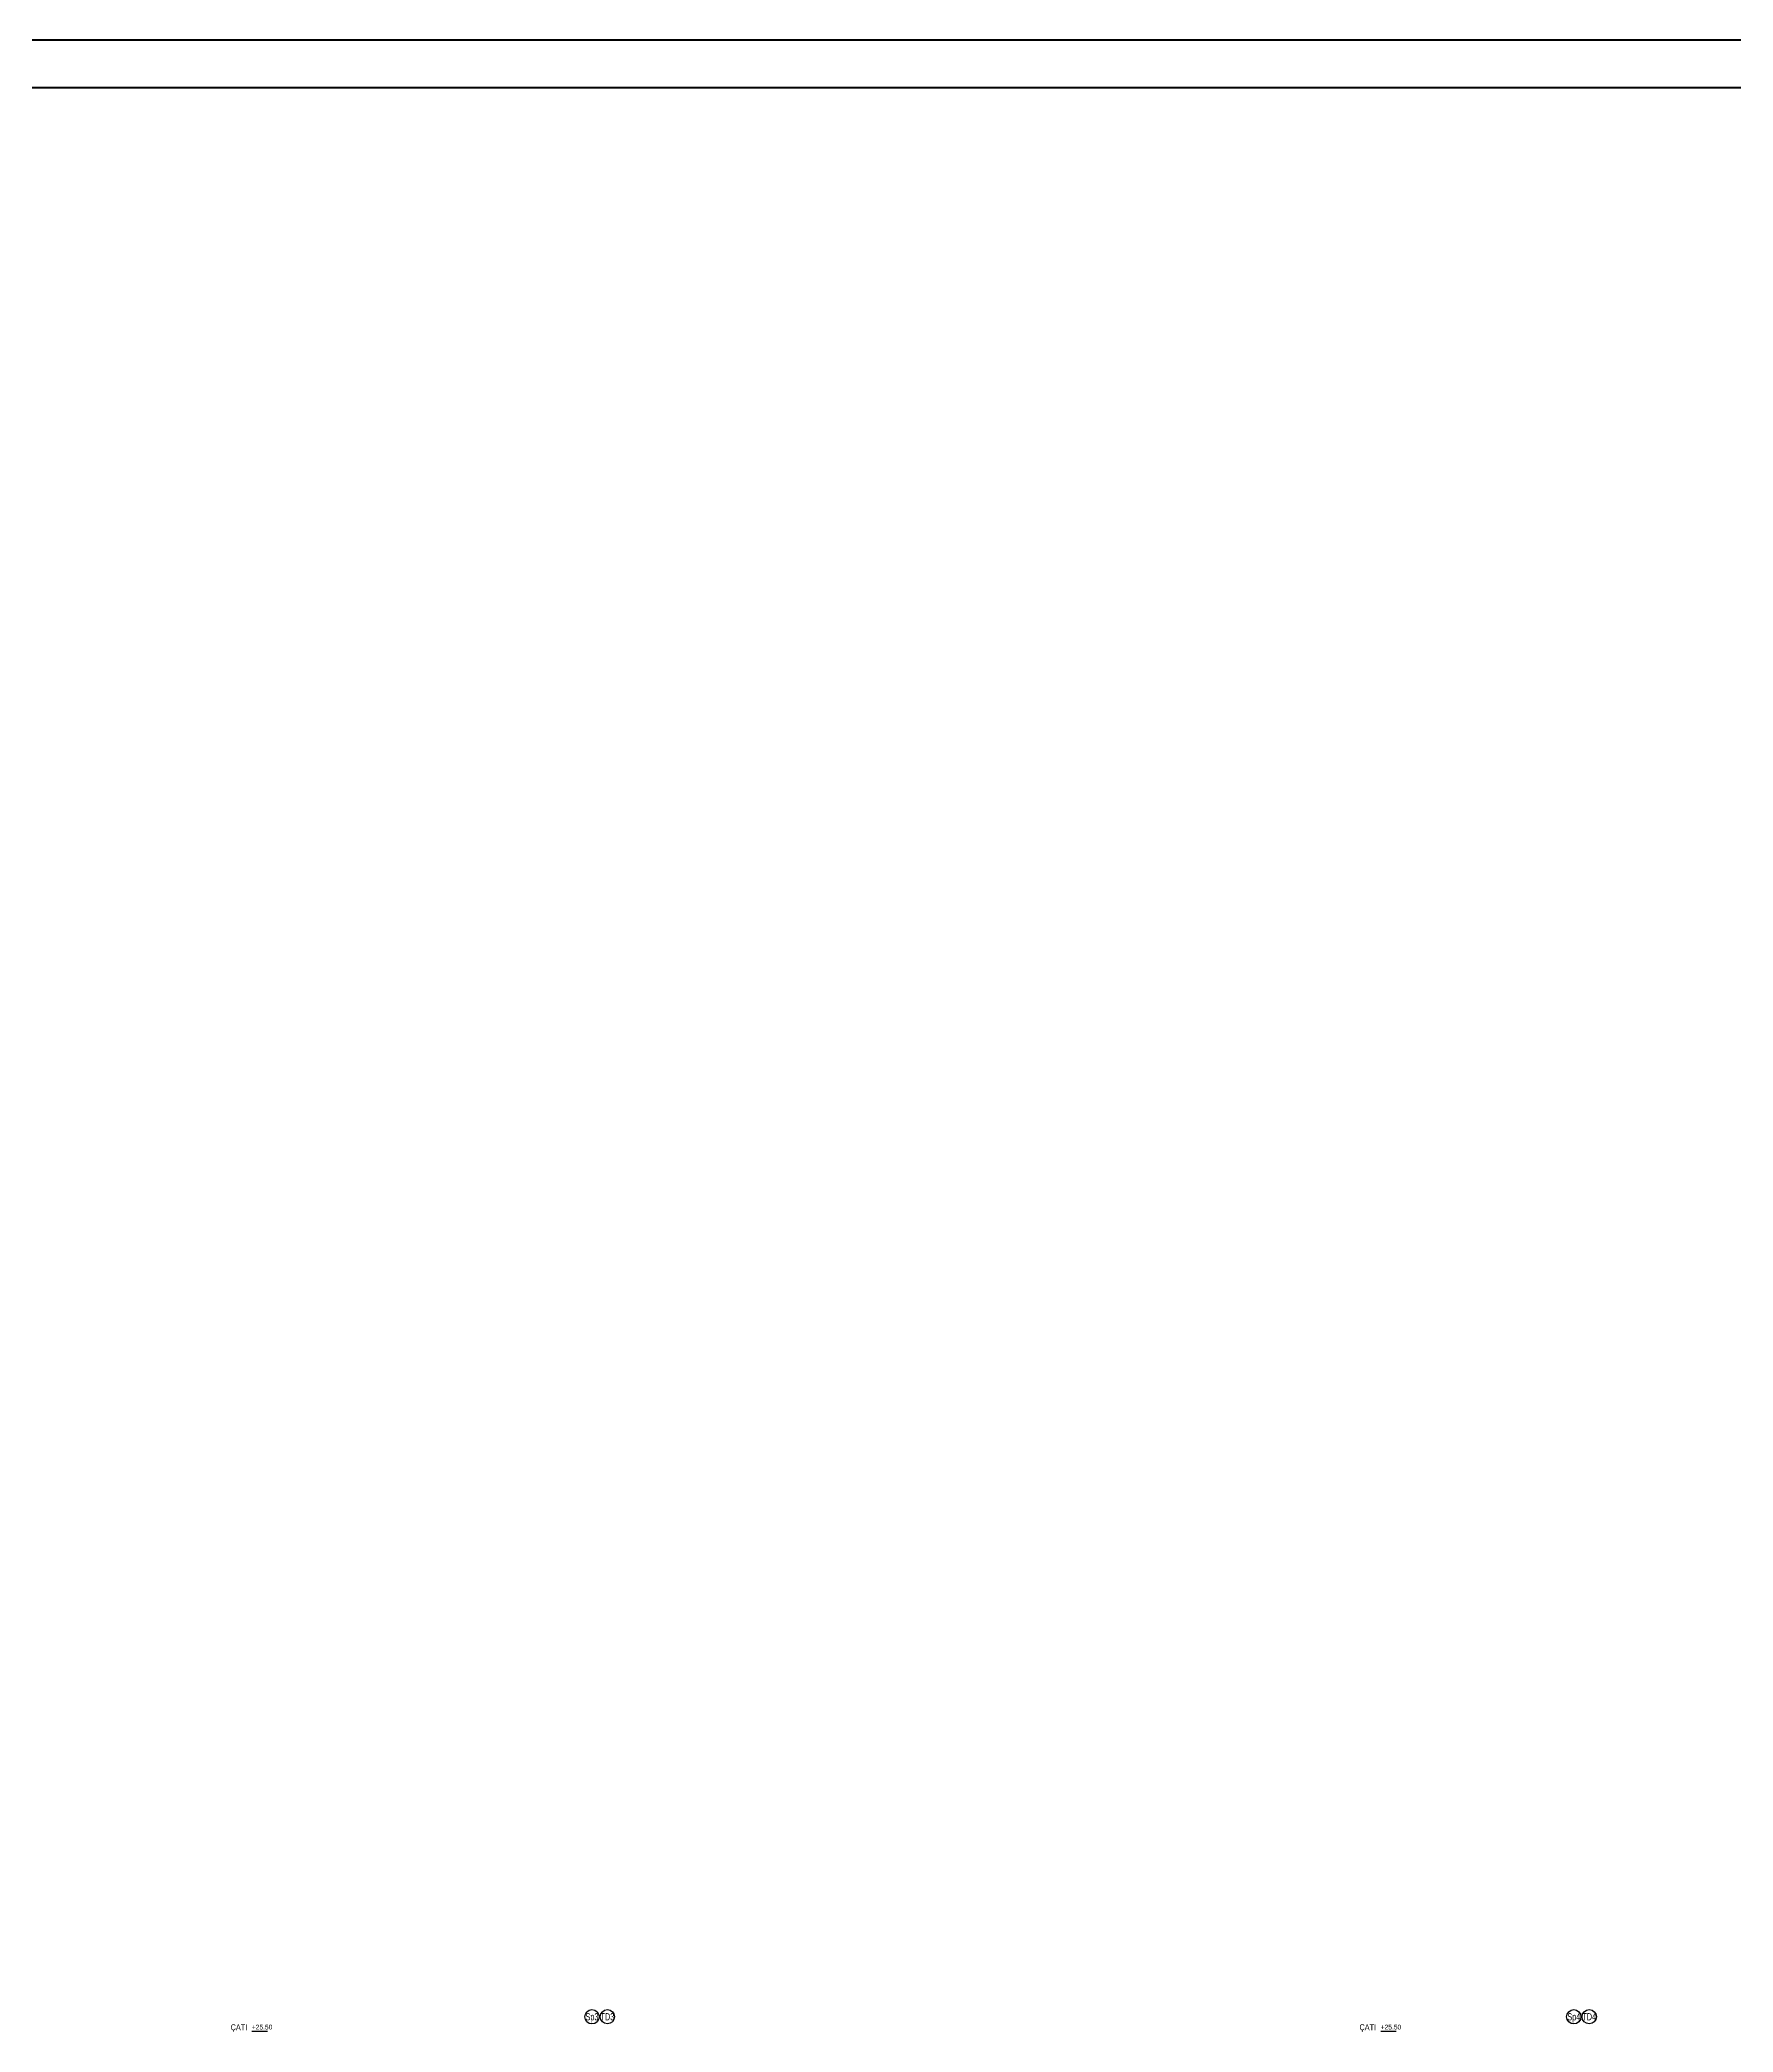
# Model space of a CAD drawing. Header units: centimetres. Extents: x 65749 to 90749, y -125491 to -105491.
# Drawn here: x 76553 to 83651, y -113843 to -105491 of the extents above; entities that cross this region are included whole.
import ezdxf
from ezdxf.enums import TextEntityAlignment as Align

# ---------------------------------------------------------------- set-up
doc = ezdxf.new("R2010")
doc.units = ezdxf.units.CM
doc.header["$MEASUREMENT"] = 0
doc.layers.get('0').update_dxf_attribs({"color": 255})
doc.layers.add('1-BASLIK', color=53, linetype='Continuous', lineweight=25)
doc.layers.add('Y-KOLON-NO', color=13, linetype='Continuous')
doc.layers.add('Y-TEXT', color=241, linetype='Continuous')
doc.styles.add('170209 KESİT_1-1-200 OLCEK$0$160229_Kesit_Gorunus$0$VIVA_100', font='arial.ttf', dxfattribs={"height": 25})
doc.styles.add('ARIAL', font='arial.ttf')
doc.styles.add('ARIAL1', font='arial.ttf', dxfattribs={"width": 0.7})

# ---------------------------------------------------------------- blocks, each defined once
blk = doc.blocks.new('PN')
blk.add_circle((0, 0), 30)
at = {"ltscale": 50, "style": 'ARIAL1', "width": 0.7}
blk.add_attdef('NO', text='', height=30, dxfattribs=at).set_placement((0, 0), align=Align.MIDDLE_CENTER)
blk = doc.blocks.new('PN-2')
blk.add_circle((0, 0), 30)
at = {"ltscale": 50, "style": 'ARIAL1', "width": 0.7}
blk.add_attdef('NO', text='', height=27.5, dxfattribs=at).set_placement((0, 0), align=Align.MIDDLE_CENTER)
blk = doc.blocks.new('UP_ANTET_01')
at = {"lineweight": 50}
for points in [[(618037.4, 97965.8), (618037.4, 117965.8), (643037.4, 117965.8), (643037.4, 97965.8)], [(640137.4, 98165.8), (618237.4, 98165.8), (618237.4, 117765.8), (640137.4, 117765.8)]]:
    blk.add_lwpolyline(points, close=True, dxfattribs=at)

msp = doc.modelspace()

# ---------------------------------------------------------------- linework, layer by layer
at = {"layer": 'Y-TEXT', "color": 7, "ltscale": 0.1}
for p, q in [((77441.5, -113838.8), (77506.5, -113838.8)), ((82173.5, -113838.8), (82238.5, -113838.8))]:
    msp.add_line(p, q, dxfattribs=at)

# ---------------------------------------------------------------- block references
at = {"layer": '1-BASLIK'}
msp.add_blockref('UP_ANTET_01', (-552288.2, -223456.9, 0), dxfattribs=at)
at = {"layer": 'Y-KOLON-NO'}
for p, values in [((78867.3, -113778.6, 0), {'NO': 'Sp3'}), ((82983.1, -113778.6, 0), {'NO': 'Sp4'})]:
    msp.add_blockref('PN', p, dxfattribs=at).add_auto_attribs(values)
ref = msp.add_blockref('PN-2', (78932, -113778.4, 0), dxfattribs=at)
ref.add_attrib('NO', 'TD3', dxfattribs={"layer": '0', "ltscale": 50, "height": 30, "style": 'ARIAL1', "width": 0.7}).set_placement((78932, -113778.4, 0), align=Align.MIDDLE_CENTER)
ref = msp.add_blockref('PN-2', (83047.8, -113778.4, 0), dxfattribs=at)
ref.add_attrib('NO', 'TD4', dxfattribs={"layer": '0', "ltscale": 50, "height": 30, "style": 'ARIAL1', "width": 0.7}).set_placement((83047.8, -113778.4, 0), align=Align.MIDDLE_CENTER)

# ---------------------------------------------------------------- texts
at = {"layer": 'Y-TEXT', "color": 7, "ltscale": 0.1, "style": 'ARIAL', "width": 0.8}
for p in [(77352.7, -113822.5), (82084.7, -113822.5)]:
    msp.add_text('ÇATI', height=25, dxfattribs=at).set_placement(p, align=Align.MIDDLE_LEFT)
at = {"layer": 'Y-TEXT', "color": 7, "ltscale": 0.1, "style": '170209 KESİT_1-1-200 OLCEK$0$160229_Kesit_Gorunus$0$VIVA_100'}
for p in [(77441.5, -113831.8), (82173.5, -113831.8)]:
    msp.add_text('+25.50', height=20, dxfattribs=at).set_placement(p)

doc.saveas('drawing.dxf')
